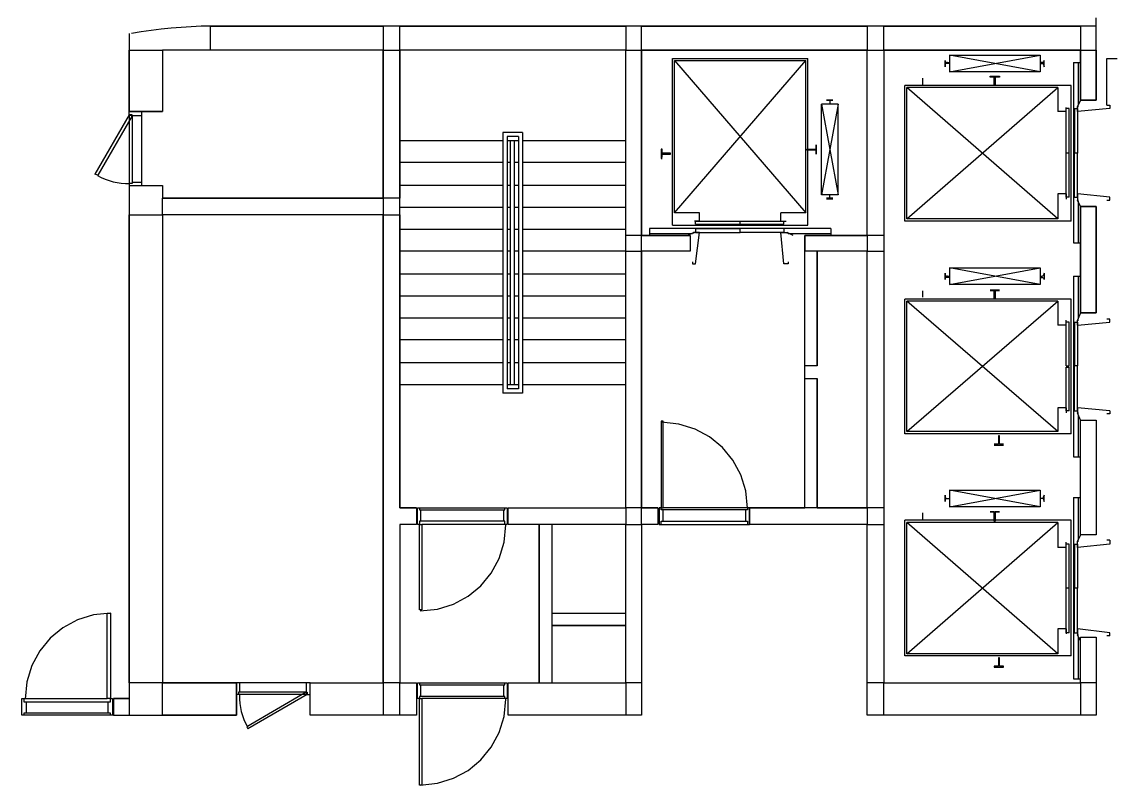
# Model space of a CAD drawing. Header units: millimetres. Extents: x -1062 to 473405, y -148599 to 38948.
# Drawn here: x 81822 to 95175, y -33929 to -24631 of the extents above; entities that cross this region are included whole.
import ezdxf

# ---------------------------------------------------------------- set-up
doc = ezdxf.new("R2010")
doc.units = ezdxf.units.MM
for name, color, linetype in [('CORE_REF', 8, 'Continuous'), ('DOOR', 3, 'Continuous'), ('WALL', 7, 'Continuous')]:
    doc.layers.add(name, color=color, linetype=linetype)

msp = doc.modelspace()

# ---------------------------------------------------------------- linework, layer by layer
at = {"layer": 'CORE_REF'}
for p, q in [((89754.9, -27108), (89754.9, -25075.8)), ((89754.9, -25075.8), (91405, -25075.8)), ((89780.3, -26955.6), (89780.3, -25101.2)), ((89780.3, -25101.2), (91379.6, -25101.2)), ((89780.3, -26955.6), (91379.6, -25101.2)), ((89780.3, -25101.2), (91379.6, -26955.6)), ((91379.6, -26955.6), (91379.6, -25101.2)), ((91405, -27108), (91405, -25075.8)), ((93080.5, -25177.4), (93080.5, -25101.2)), ((93080.5, -25101.2), (93080.5, -25126.6)), ((93131.3, -25037.7), (93131.3, -25240.9)), ((94235.6, -25240.9), (93131.3, -25037.7)), ((93131.3, -25037.7), (94235.6, -25037.7)), ((93131.3, -25240.9), (94235.6, -25037.7)), ((94235.6, -25037.7), (94235.6, -25240.9)), ((94286.4, -25101.2), (94273.7, -25126.6)), ((94286.4, -25177.4), (94286.4, -25101.2)), ((93080.5, -25126.6), (93093.2, -25126.6)), ((93093.2, -25139.3), (93080.5, -25139.3)), ((93080.5, -25139.3), (93080.5, -25177.4)), ((93105.9, -25126.6), (93093.2, -25126.6)), ((93105.9, -25139.3), (93093.2, -25139.3)), ((93105.9, -25126.6), (93131.3, -25126.6)), ((93131.3, -25139.3), (93105.9, -25139.3)), ((93131.3, -25126.6), (93131.3, -25139.3)), ((94261, -25126.6), (94235.6, -25126.6)), ((94235.6, -25126.6), (94235.6, -25139.3)), ((94235.6, -25139.3), (94261, -25139.3)), ((94273.7, -25126.6), (94261, -25126.6)), ((94261, -25139.3), (94273.7, -25139.3)), ((94273.7, -25139.3), (94286.4, -25177.4)), ((94641.8, -25126.6), (94641.8, -27323.9)), ((94641.8, -25126.6), (94730.6, -25126.6)), ((94705.3, -25634.7), (94705.3, -25126.6)), ((92801.3, -25317.1), (92801.3, -25393.3)), ((94235.6, -25240.9), (93131.3, -25240.9)), ((93626.3, -25304.4), (93626.3, -25291.7)), ((93626.3, -25291.7), (93740.6, -25291.7)), ((93677.1, -25304.4), (93626.3, -25304.4)), ((93677.1, -25342.5), (93677.1, -25304.4)), ((93677.1, -25406.1), (93677.1, -25342.5)), ((93740.6, -25304.4), (93689.8, -25304.4)), ((93689.8, -25304.4), (93689.8, -25342.5)), ((93689.8, -25342.5), (93689.8, -25406.1)), ((93740.6, -25291.7), (93740.6, -25304.4)), ((94616.4, -25406.1), (92585.5, -25406.1)), ((92585.5, -27057.2), (92585.5, -25406.1)), ((94451.4, -25431.5), (92610.9, -25431.5)), ((92610.9, -27031.8), (92610.9, -25431.5)), ((94451.4, -27031.8), (92610.9, -25431.5)), ((92610.9, -27031.8), (94451.4, -25431.5)), ((93689.8, -25406.1), (93677.1, -25406.1)), ((94451.4, -25431.5), (94451.4, -25723.6)), ((94616.4, -27057.2), (94616.4, -25406.1)), ((91773.1, -25634.7), (91570, -25634.7)), ((91570, -26739.7), (91570, -25634.7)), ((91773.1, -25634.7), (91570, -26739.7)), ((91570, -25634.7), (91773.1, -26739.7)), ((91633.5, -25583.9), (91709.6, -25583.9)), ((91671.6, -25583.9), (91633.5, -25583.9)), ((91671.6, -25583.9), (91671.6, -25609.3)), ((91684.3, -25583.9), (91671.6, -25583.9)), ((91671.6, -25609.3), (91671.6, -25634.7)), ((91709.6, -25583.9), (91684.3, -25583.9)), ((91773.1, -26739.7), (91773.1, -25634.7)), ((94730.6, -25583.9), (94692.6, -25660.1)), ((94552.9, -25723.6), (94451.4, -25723.6)), ((94552.9, -25723.6), (94552.9, -25672.8)), ((94552.9, -26231.6), (94552.9, -25685.5)), ((94591, -25685.5), (94552.9, -25685.5)), ((94591, -26231.6), (94591, -25685.5)), ((94654.5, -25685.5), (94654.5, -26231.6)), ((94654.5, -25685.5), (94692.6, -25685.5)), ((94692.6, -25723.6), (94692.6, -25660.1)), ((94692.6, -25660.1), (94705.3, -25660.1)), ((94692.6, -25685.5), (94692.6, -26231.6)), ((95086, -25685.5), (94692.6, -25723.6)), ((95048, -25647.4), (95086, -25647.4)), ((95086, -25647.4), (95086, -25685.5)), ((87927.1, -25977.6), (87685.9, -25977.6)), ((87685.9, -25977.6), (87685.9, -29152.9)), ((87876.3, -26028.4), (87736.7, -26028.4)), ((87736.7, -26028.4), (87736.7, -29102.1)), ((87876.3, -26028.4), (87876.3, -29102.1)), ((87927.1, -25977.6), (87927.1, -29152.9)), ((87685.9, -26079.2), (86429.3, -26079.2)), ((87876.3, -26079.2), (87736.7, -26079.2)), ((87774.7, -26079.2), (87774.7, -29051.3)), ((87825.5, -26079.2), (87825.5, -29051.3)), ((87876.3, -26079.2), (87863.6, -26079.2)), ((89183.7, -26079.2), (87927.1, -26079.2)), ((91506.6, -26180.8), (91506.6, -26130)), ((91506.6, -26130), (91506.6, -26244.3)), ((89628, -26180.8), (89615.3, -26180.8)), ((89615.3, -26180.8), (89615.3, -26295.1)), ((89615.3, -26295.1), (89628, -26295.1)), ((89628, -26231.6), (89628, -26180.8)), ((89640.7, -26231.6), (89628, -26231.6)), ((89628, -26282.4), (89628, -26244.3)), ((89628, -26244.3), (89640.7, -26244.3)), ((89691.4, -26231.6), (89640.7, -26231.6)), ((89640.7, -26244.3), (89691.4, -26244.3)), ((89729.5, -26231.6), (89691.4, -26231.6)), ((89691.4, -26244.3), (89729.5, -26244.3)), ((89729.5, -26244.3), (89729.5, -26231.6)), ((91392.3, -26193.5), (91392.3, -26180.8)), ((91392.3, -26180.8), (91430.4, -26180.8)), ((91430.4, -26193.5), (91392.3, -26193.5)), ((91430.4, -26180.8), (91455.8, -26180.8)), ((91455.8, -26193.5), (91430.4, -26193.5)), ((91455.8, -26180.8), (91468.5, -26180.8)), ((91468.5, -26193.5), (91455.8, -26193.5)), ((91468.5, -26180.8), (91493.9, -26180.8)), ((91493.9, -26193.5), (91468.5, -26193.5)), ((91493.9, -26180.8), (91506.6, -26180.8)), ((91506.6, -26193.5), (91493.9, -26193.5)), ((91506.6, -26244.3), (91506.6, -26193.5)), ((94552.9, -26765.1), (94552.9, -26231.6)), ((94591, -26231.6), (94552.9, -26231.6)), ((94591, -26765.1), (94591, -26231.6)), ((94654.5, -26765.1), (94654.5, -26231.6)), ((94692.6, -26231.6), (94654.5, -26231.6)), ((94692.6, -26765.1), (94692.6, -26231.6)), ((87685.9, -26345.9), (86429.3, -26345.9)), ((87774.7, -26345.9), (87736.7, -26345.9)), ((87876.3, -26345.9), (87825.5, -26345.9)), ((89183.7, -26345.9), (87927.1, -26345.9)), ((87685.9, -26625.4), (86429.3, -26625.4)), ((87774.7, -26625.4), (87736.7, -26625.4)), ((87876.3, -26625.4), (87825.5, -26625.4)), ((89183.7, -26625.4), (87927.1, -26625.4)), ((91773.1, -26739.7), (91570, -26739.7)), ((91671.6, -26777.8), (91633.5, -26777.8)), ((91709.6, -26790.5), (91633.5, -26790.5)), ((91671.6, -26765.1), (91671.6, -26739.7)), ((91671.6, -26777.8), (91671.6, -26765.1)), ((91684.3, -26777.8), (91671.6, -26777.8)), ((91709.6, -26777.8), (91684.3, -26777.8)), ((94451.4, -26727), (94451.4, -27031.8)), ((94552.9, -26727), (94451.4, -26727)), ((94552.9, -26727), (94552.9, -26790.5)), ((94591, -26765.1), (94552.9, -26765.1)), ((94654.5, -26765.1), (94692.6, -26765.1)), ((95086, -26765.1), (94692.6, -26727)), ((94692.6, -26727), (94692.6, -26803.2)), ((94692.6, -26803.2), (94705.3, -26803.2)), ((94730.6, -26879.4), (94692.6, -26803.2)), ((94705.3, -27323.9), (94705.3, -26815.9)), ((95048, -26803.2), (95086, -26803.2)), ((95086, -26803.2), (95086, -26765.1)), ((87685.9, -26892.1), (86429.3, -26892.1)), ((87774.7, -26892.1), (87736.7, -26892.1)), ((87876.3, -26892.1), (87825.5, -26892.1)), ((89183.7, -26892.1), (87927.1, -26892.1)), ((90084.9, -26955.6), (89780.3, -26955.6)), ((90084.9, -27057.2), (90084.9, -26955.6)), ((91379.6, -26955.6), (91075, -26955.6)), ((91075, -27057.2), (91075, -26955.6)), ((90084.9, -27057.2), (90021.4, -27057.2)), ((90034.1, -27057.2), (90580, -27057.2)), ((90034.1, -27095.3), (90034.1, -27057.2)), ((90034.1, -27095.3), (90580, -27095.3)), ((90580, -27057.2), (91113.1, -27057.2)), ((90580, -27095.3), (90580, -27057.2)), ((90580, -27095.3), (91113.1, -27095.3)), ((91075, -27057.2), (91138.5, -27057.2)), ((91113.1, -27095.3), (91113.1, -27057.2)), ((94616.4, -27057.2), (92585.5, -27057.2)), ((94451.4, -27031.8), (92610.9, -27031.8)), ((87685.9, -27158.8), (86429.3, -27158.8)), ((87774.7, -27158.8), (87736.7, -27158.8)), ((87876.3, -27158.8), (87825.5, -27158.8)), ((89183.7, -27158.8), (87927.1, -27158.8)), ((91684.3, -27146.1), (89475.6, -27146.1)), ((89475.6, -27146.1), (89475.6, -27235)), ((89475.6, -27209.6), (89996.1, -27209.6)), ((89754.9, -27108), (91405, -27108)), ((89932.6, -27235), (90008.8, -27196.9)), ((90084.9, -27196.9), (90008.8, -27196.9)), ((90008.8, -27196.9), (90008.8, -27209.6)), ((90034.1, -27146.1), (90580, -27146.1)), ((90034.1, -27146.1), (90034.1, -27196.9)), ((90034.1, -27196.9), (90580, -27196.9)), ((90034.1, -27578), (90084.9, -27196.9)), ((91113.1, -27146.1), (90580, -27146.1)), ((90580, -27196.9), (90580, -27146.1)), ((91113.1, -27196.9), (90580, -27196.9)), ((91113.1, -27578), (91075, -27196.9)), ((91075, -27196.9), (91151.1, -27196.9)), ((91113.1, -27146.1), (91113.1, -27196.9)), ((91151.1, -27196.9), (91151.1, -27209.6)), ((91227.3, -27235), (91151.1, -27196.9)), ((91163.8, -27209.6), (91684.3, -27209.6)), ((91684.3, -27146.1), (91684.3, -27235)), ((94641.8, -27323.9), (94730.6, -27323.9)), ((87685.9, -27425.6), (86429.3, -27425.6)), ((87774.7, -27425.6), (87736.7, -27425.6)), ((87876.3, -27425.6), (87825.5, -27425.6)), ((89183.7, -27425.6), (87927.1, -27425.6)), ((89996.1, -27552.6), (89996.1, -27578)), ((89996.1, -27578), (90034.1, -27578)), ((91163.8, -27578), (91113.1, -27578)), ((91163.8, -27552.6), (91163.8, -27578)), ((93131.3, -27628.8), (93131.3, -27832)), ((94235.6, -27832), (93131.3, -27628.8)), ((93131.3, -27628.8), (94235.6, -27628.8)), ((93131.3, -27832), (94235.6, -27628.8)), ((94235.6, -27628.8), (94235.6, -27832)), ((87685.9, -27705), (86429.3, -27705)), ((87774.7, -27705), (87736.7, -27705)), ((87876.3, -27705), (87825.5, -27705)), ((89183.7, -27705), (87927.1, -27705)), ((93080.5, -27768.5), (93080.5, -27692.3)), ((93080.5, -27692.3), (93080.5, -27730.4)), ((93080.5, -27730.4), (93093.2, -27730.4)), ((93093.2, -27743.1), (93080.5, -27743.1)), ((93080.5, -27743.1), (93080.5, -27768.5)), ((93105.9, -27730.4), (93093.2, -27730.4)), ((93105.9, -27743.1), (93093.2, -27743.1)), ((93105.9, -27730.4), (93131.3, -27730.4)), ((93131.3, -27743.1), (93105.9, -27743.1)), ((93131.3, -27730.4), (93131.3, -27743.1)), ((94235.6, -27730.4), (94261, -27730.4)), ((94235.6, -27730.4), (94235.6, -27743.1)), ((94235.6, -27743.1), (94261, -27743.1)), ((94273.7, -27730.4), (94261, -27730.4)), ((94261, -27743.1), (94273.7, -27743.1)), ((94286.4, -27692.3), (94273.7, -27730.4)), ((94273.7, -27743.1), (94286.4, -27768.5)), ((94286.4, -27692.3), (94286.4, -27768.5)), ((94641.8, -27730.4), (94641.8, -29927.7)), ((94641.8, -27730.4), (94730.6, -27730.4)), ((94705.3, -28238.4), (94705.3, -27730.4)), ((92801.3, -27908.2), (92801.3, -27984.4)), ((94235.6, -27832), (93131.3, -27832)), ((93626.3, -27895.5), (93740.6, -27895.5)), ((93677.1, -27908.2), (93626.3, -27908.2)), ((93677.1, -27946.3), (93677.1, -27908.2)), ((93740.6, -27908.2), (93689.8, -27908.2)), ((93689.8, -27908.2), (93689.8, -27946.3)), ((87685.9, -27971.7), (86429.3, -27971.7)), ((87774.7, -27971.7), (87736.7, -27971.7)), ((87876.3, -27971.7), (87825.5, -27971.7)), ((89183.7, -27971.7), (87927.1, -27971.7)), ((94616.4, -28009.8), (92585.5, -28009.8)), ((92585.5, -29648.3), (92585.5, -28009.8)), ((94451.4, -29622.9), (92610.9, -28035.2)), ((94451.4, -28035.2), (92610.9, -28035.2)), ((92610.9, -29622.9), (92610.9, -28035.2)), ((92610.9, -29622.9), (94451.4, -28035.2)), ((93677.1, -28009.8), (93677.1, -27946.3)), ((93689.8, -28009.8), (93677.1, -28009.8)), ((93689.8, -27946.3), (93689.8, -28009.8)), ((94451.4, -28035.2), (94451.4, -28327.3)), ((94616.4, -29648.3), (94616.4, -28009.8)), ((94730.6, -28174.9), (94692.6, -28263.8)), ((87685.9, -28238.4), (86429.3, -28238.4)), ((87774.7, -28238.4), (87736.7, -28238.4)), ((87876.3, -28238.4), (87825.5, -28238.4)), ((89183.7, -28238.4), (87927.1, -28238.4)), ((94552.9, -28327.3), (94552.9, -28263.8)), ((94552.9, -28822.7), (94552.9, -28289.2)), ((94591, -28289.2), (94552.9, -28289.2)), ((94591, -28822.7), (94591, -28289.2)), ((94654.5, -28289.2), (94654.5, -28822.7)), ((94654.5, -28289.2), (94692.6, -28289.2)), ((94692.6, -28327.3), (94692.6, -28263.8)), ((94692.6, -28263.8), (94705.3, -28263.8)), ((94692.6, -28327.3), (95086, -28289.2)), ((94692.6, -28289.2), (94692.6, -28822.7)), ((95086, -28251.1), (95048, -28251.1)), ((95086, -28289.2), (95086, -28251.1)), ((94552.9, -28327.3), (94451.4, -28327.3)), ((87685.9, -28505.2), (86429.3, -28505.2)), ((87774.7, -28505.2), (87736.7, -28505.2)), ((87876.3, -28505.2), (87825.5, -28505.2)), ((89183.7, -28505.2), (87927.1, -28505.2)), ((87685.9, -28784.6), (86429.3, -28784.6)), ((87774.7, -28784.6), (87736.7, -28784.6)), ((87876.3, -28784.6), (87825.5, -28784.6)), ((89183.7, -28784.6), (87927.1, -28784.6)), ((94552.9, -28822.7), (94591, -28822.7)), ((94552.9, -29368.9), (94552.9, -28835.4)), ((94552.9, -28835.4), (94591, -28835.4)), ((94591, -29368.9), (94591, -28835.4)), ((94654.5, -29368.9), (94654.5, -28822.7)), ((94692.6, -28822.7), (94654.5, -28822.7)), ((94692.6, -29368.9), (94692.6, -28822.7)), ((87685.9, -29051.3), (86429.3, -29051.3)), ((87774.7, -29051.3), (87736.7, -29051.3)), ((87876.3, -29102.1), (87736.7, -29102.1)), ((87876.3, -29051.3), (87774.7, -29051.3)), ((87876.3, -29051.3), (87863.6, -29051.3)), ((89183.7, -29051.3), (87927.1, -29051.3)), ((87927.1, -29152.9), (87685.9, -29152.9)), ((94451.4, -29330.8), (94451.4, -29622.9)), ((94552.9, -29330.8), (94451.4, -29330.8)), ((94552.9, -29330.8), (94552.9, -29394.3)), ((94591, -29368.9), (94552.9, -29368.9)), ((94654.5, -29368.9), (94692.6, -29368.9)), ((95086, -29368.9), (94692.6, -29330.8)), ((94692.6, -29330.8), (94692.6, -29394.3)), ((95086, -29368.9), (95086, -29407)), ((94692.6, -29394.3), (94705.3, -29394.3)), ((94730.6, -29483.2), (94692.6, -29394.3)), ((94705.3, -29927.7), (94705.3, -29419.7)), ((95086, -29407), (95048, -29407)), ((94451.4, -29622.9), (92610.9, -29622.9)), ((94616.4, -29648.3), (92585.5, -29648.3)), ((93727.9, -29775.3), (93677.1, -29775.3)), ((93740.6, -29673.7), (93727.9, -29673.7)), ((93727.9, -29673.7), (93727.9, -29737.2)), ((93727.9, -29737.2), (93727.9, -29775.3)), ((93740.6, -29737.2), (93740.6, -29673.7)), ((93740.6, -29775.3), (93740.6, -29737.2)), ((93791.3, -29775.3), (93740.6, -29775.3)), ((93677.1, -29788), (93791.3, -29788)), ((94641.8, -29927.7), (94730.6, -29927.7)), ((93080.5, -30473.9), (93080.5, -30397.7)), ((93080.5, -30397.7), (93080.5, -30423.1)), ((93080.5, -30423.1), (93093.2, -30435.8)), ((93093.2, -30435.8), (93080.5, -30435.8)), ((93080.5, -30435.8), (93080.5, -30473.9)), ((93093.2, -30435.8), (93105.9, -30435.8)), ((93105.9, -30435.8), (93131.3, -30435.8)), ((93131.3, -30334.2), (93131.3, -30537.4)), ((94235.6, -30537.4), (93131.3, -30334.2)), ((93131.3, -30334.2), (94235.6, -30334.2)), ((93131.3, -30537.4), (94235.6, -30334.2)), ((94235.6, -30334.2), (94235.6, -30537.4)), ((94261, -30435.8), (94235.6, -30435.8)), ((94273.7, -30435.8), (94261, -30435.8)), ((94286.4, -30397.7), (94273.7, -30423.1)), ((94273.7, -30423.1), (94273.7, -30435.8)), ((94273.7, -30435.8), (94286.4, -30473.9)), ((94286.4, -30473.9), (94286.4, -30397.7)), ((94641.8, -30423.1), (94641.8, -32633.1)), ((94641.8, -30423.1), (94730.6, -30423.1)), ((94705.3, -30943.8), (94705.3, -30423.1)), ((94235.6, -30537.4), (93131.3, -30537.4)), ((94616.4, -30702.5), (92585.5, -30702.5)), ((92585.5, -32353.7), (92585.5, -30702.5)), ((92801.3, -30613.6), (92801.3, -30689.8)), ((93677.1, -30600.9), (93626.3, -30600.9)), ((93626.3, -30600.9), (93740.6, -30600.9)), ((93677.1, -30613.6), (93677.1, -30600.9)), ((93677.1, -30639), (93677.1, -30613.6)), ((93677.1, -30651.7), (93677.1, -30639)), ((93677.1, -30702.5), (93677.1, -30651.7)), ((93677.1, -30715.2), (93677.1, -30702.5)), ((93740.6, -30600.9), (93689.8, -30600.9)), ((93689.8, -30600.9), (93689.8, -30613.6)), ((93689.8, -30613.6), (93689.8, -30639)), ((93689.8, -30639), (93689.8, -30651.7)), ((93689.8, -30651.7), (93689.8, -30702.5)), ((93689.8, -30702.5), (93689.8, -30715.2)), ((94616.4, -32353.7), (94616.4, -30702.5)), ((94451.4, -30727.9), (92610.9, -30727.9)), ((92610.9, -32328.3), (92610.9, -30727.9)), ((94451.4, -32328.3), (92610.9, -30727.9)), ((92610.9, -32328.3), (94451.4, -30727.9)), ((93689.8, -30715.2), (93677.1, -30715.2)), ((94451.4, -30727.9), (94451.4, -31032.7)), ((94552.9, -31032.7), (94552.9, -30969.2)), ((94730.6, -30880.3), (94692.6, -30956.5)), ((94692.6, -31032.7), (94692.6, -30956.5)), ((94692.6, -30956.5), (94705.3, -30956.5)), ((95086, -30943.8), (95048, -30943.8)), ((95086, -30943.8), (95086, -30994.6)), ((94552.9, -31032.7), (94451.4, -31032.7)), ((94552.9, -31528.1), (94552.9, -30994.6)), ((94591, -30994.6), (94552.9, -30994.6)), ((94591, -31528.1), (94591, -30994.6)), ((94654.5, -30994.6), (94654.5, -31528.1)), ((94654.5, -30994.6), (94692.6, -30994.6)), ((94692.6, -30994.6), (94692.6, -31528.1)), ((95086, -30994.6), (94692.6, -31032.7)), ((94552.9, -32074.2), (94552.9, -31528.1)), ((94591, -31528.1), (94552.9, -31528.1)), ((94591, -32074.2), (94591, -31528.1)), ((94654.5, -32074.2), (94654.5, -31528.1)), ((94692.6, -31528.1), (94654.5, -31528.1)), ((94692.6, -32074.2), (94692.6, -31528.1)), ((94451.4, -32023.4), (94451.4, -32328.3)), ((94552.9, -32023.4), (94451.4, -32023.4)), ((94552.9, -32023.4), (94552.9, -32086.9)), ((95086, -32074.2), (94692.6, -32023.4)), ((94692.6, -32023.4), (94692.6, -32099.6)), ((94591, -32074.2), (94552.9, -32074.2)), ((94654.5, -32074.2), (94692.6, -32074.2)), ((94692.6, -32099.6), (94705.3, -32099.6)), ((94730.6, -32175.8), (94692.6, -32099.6)), ((94705.3, -32633.1), (94705.3, -32125)), ((95086, -32112.3), (95048, -32112.3)), ((95086, -32112.3), (95086, -32074.2)), ((94616.4, -32353.7), (92585.5, -32353.7)), ((94451.4, -32328.3), (92610.9, -32328.3)), ((93740.6, -32379.1), (93727.9, -32379.1)), ((93727.9, -32379.1), (93727.9, -32442.6)), ((93727.9, -32442.6), (93727.9, -32468)), ((93740.6, -32442.6), (93740.6, -32379.1)), ((93740.6, -32468), (93740.6, -32442.6)), ((93727.9, -32480.7), (93677.1, -32480.7)), ((93677.1, -32480.7), (93677.1, -32493.4)), ((93677.1, -32493.4), (93791.3, -32493.4)), ((93727.9, -32468), (93727.9, -32480.7)), ((93740.6, -32480.7), (93740.6, -32468)), ((93791.3, -32480.7), (93740.6, -32480.7)), ((93791.3, -32493.4), (93791.3, -32480.7)), ((94641.8, -32633.1), (94730.6, -32633.1))]:
    msp.add_line(p, q, dxfattribs=at)
at = {"layer": 'DOOR'}
for p, q in [((83129, -25761.7), (82710.2, -26485.7)), ((83129, -25723.6), (83281.3, -25723.6)), ((83129, -25761.7), (83129, -25723.6)), ((83167.1, -25761.7), (83129, -25761.7)), ((83129, -25761.7), (83167.1, -25774.4)), ((83129, -25761.7), (83129, -26600)), ((83167.1, -25774.4), (83167.1, -25761.7)), ((83281.3, -25723.6), (83281.3, -25774.4)), ((83167.1, -25774.4), (82748.2, -26498.4)), ((83281.3, -25774.4), (83167.1, -25774.4)), ((83167.1, -25774.4), (83167.1, -26600)), ((83281.3, -25774.4), (83281.3, -26587.3)), ((82748.2, -26498.4), (82710.2, -26485.7)), ((82744.9, -26503.9), (82790, -26527.5)), ((82790, -26527.5), (82836.5, -26547.8)), ((82836.5, -26547.8), (82884.2, -26564.8)), ((82884.2, -26564.8), (82932.9, -26578.5)), ((82932.9, -26578.5), (82982.4, -26588.9)), ((82982.4, -26588.9), (83032.6, -26595.9)), ((83032.6, -26595.9), (83083.2, -26599.5)), ((83083.2, -26599.5), (83134.1, -26599.6)), ((83167.1, -26600), (83129, -26600)), ((83129, -26600), (83129, -26625.4)), ((83129, -26625.4), (83281.3, -26625.4)), ((83281.3, -26587.3), (83167.1, -26587.3)), ((83167.1, -26587.3), (83167.1, -26600)), ((83281.3, -26587.3), (83281.3, -26625.4)), ((89615.3, -29495.9), (89615.3, -30550.1)), ((89640.7, -29495.9), (89615.3, -29495.9)), ((89832.7, -29529.9), (89621.6, -29508.6)), ((89640.7, -30550.1), (89640.7, -29495.9)), ((90029.2, -29590.9), (89832.7, -29529.9)), ((90207.1, -29687.5), (90029.2, -29590.9)), ((90362.1, -29815.5), (90207.1, -29687.5)), ((90490, -29970.6), (90362.1, -29815.5)), ((90586.5, -30148.6), (90490, -29970.6)), ((90647.5, -30345.2), (90586.5, -30148.6)), ((90668.8, -30556.4), (90647.5, -30345.2)), ((86645.1, -30753.3), (86645.1, -30550.1)), ((86645.1, -30550.1), (86670.4, -30550.1)), ((86670.4, -30550.1), (86670.4, -30575.5)), ((86670.4, -30550.1), (87711.3, -30550.1)), ((86670.4, -30575.5), (86683.1, -30575.5)), ((86683.1, -30575.5), (86683.1, -30715.2)), ((86683.1, -30575.5), (87698.6, -30575.5)), ((87698.6, -30715.2), (87698.6, -30575.5)), ((87698.6, -30575.5), (87711.3, -30575.5)), ((87711.3, -30575.5), (87711.3, -30550.1)), ((87711.3, -30550.1), (87736.7, -30550.1)), ((87736.7, -30550.1), (87736.7, -30753.3)), ((89615.3, -30550.1), (89589.9, -30550.1)), ((89589.9, -30550.1), (89589.9, -30753.3)), ((89615.3, -30550.1), (89640.7, -30550.1)), ((89615.3, -30575.5), (89615.3, -30550.1)), ((89640.7, -30575.5), (89615.3, -30575.5)), ((90668.8, -30550.1), (89640.7, -30550.1)), ((89640.7, -30715.2), (89640.7, -30575.5)), ((90643.4, -30575.5), (89640.7, -30575.5)), ((90668.8, -30575.5), (90643.4, -30575.5)), ((90643.4, -30575.5), (90643.4, -30715.2)), ((90694.2, -30550.1), (90668.8, -30550.1)), ((90668.8, -30550.1), (90668.8, -30575.5)), ((86670.4, -30753.3), (86645.1, -30753.3)), ((86683.1, -30715.2), (86670.4, -30715.2)), ((86670.4, -30715.2), (86670.4, -30753.3)), ((86670.4, -31794.8), (86670.4, -30753.3)), ((86670.4, -30753.3), (86695.8, -30753.3)), ((87698.6, -30715.2), (86683.1, -30715.2)), ((86695.8, -30753.3), (86695.8, -31794.8)), ((87711.3, -30753.3), (86695.8, -30753.3)), ((87711.3, -30715.2), (87698.6, -30715.2)), ((87702.7, -30970.8), (87724, -30759.6)), ((87711.3, -30753.3), (87711.3, -30715.2)), ((87736.7, -30753.3), (87711.3, -30753.3)), ((89589.9, -30753.3), (89615.3, -30753.3)), ((89615.3, -30753.3), (89615.3, -30715.2)), ((89615.3, -30715.2), (89640.7, -30715.2)), ((89615.3, -30753.3), (90668.8, -30753.3)), ((89640.7, -30715.2), (90643.4, -30715.2)), ((90643.4, -30715.2), (90668.8, -30715.2)), ((90668.8, -30715.2), (90668.8, -30753.3)), ((90668.8, -30753.3), (90694.2, -30753.3)), ((87641.7, -31167.5), (87702.7, -30970.8)), ((87545.1, -31345.5), (87641.7, -31167.5)), ((87417.3, -31500.6), (87545.1, -31345.5)), ((87262.3, -31628.5), (87417.3, -31500.6)), ((87084.4, -31725.2), (87262.3, -31628.5)), ((86887.8, -31786.2), (87084.4, -31725.2)), ((82695.9, -31854.2), (82499.3, -31915.3)), ((82906.9, -31832.9), (82695.9, -31854.2)), ((82862.5, -32874.4), (82862.5, -31832.9)), ((82862.5, -31832.9), (82900.5, -31832.9)), ((82900.5, -31832.9), (82900.5, -32874.4)), ((86695.8, -31794.8), (86670.4, -31794.8)), ((86676.8, -31807.5), (86887.8, -31786.2)), ((82321.4, -32011.9), (82166.4, -32139.8)), ((82499.3, -31915.3), (82321.4, -32011.9)), ((82166.4, -32139.8), (82038.6, -32294.9)), ((82038.6, -32294.9), (81942, -32472.9)), ((81942, -32472.9), (81881, -32669.6)), ((81881, -32669.6), (81859.7, -32880.8)), ((84436.4, -32823.6), (84436.4, -32683.9)), ((84474.5, -32683.9), (84436.4, -32683.9)), ((85286.9, -32683.9), (84474.5, -32683.9)), ((84474.5, -32683.9), (84474.5, -32798.2)), ((85337.6, -32683.9), (85286.9, -32683.9)), ((85286.9, -32683.9), (85286.9, -32798.2)), ((85337.6, -32823.6), (85337.6, -32683.9)), ((86645.1, -32874.4), (86645.1, -32683.9)), ((86645.1, -32683.9), (86670.4, -32683.9)), ((86670.4, -32683.9), (86670.4, -32709.3)), ((86670.4, -32683.9), (87711.3, -32683.9)), ((86670.4, -32709.3), (86683.1, -32709.3)), ((86683.1, -32709.3), (86683.1, -32849)), ((86683.1, -32709.3), (87698.6, -32709.3)), ((87698.6, -32849), (87698.6, -32709.3)), ((87698.6, -32709.3), (87711.3, -32709.3)), ((87711.3, -32709.3), (87711.3, -32683.9)), ((87711.3, -32683.9), (87736.7, -32683.9)), ((87736.7, -32683.9), (87736.7, -32874.4)), ((84461.8, -32823.6), (84436.4, -32823.6)), ((84474.5, -32798.2), (84461.8, -32798.2)), ((84461.8, -32798.2), (84461.8, -32823.6)), ((85286.9, -32798.2), (84461.8, -32798.2)), ((85299.6, -32823.6), (84461.8, -32823.6)), ((84474.9, -32831.2), (84475, -32882.2)), ((85286.9, -32798.2), (84563.4, -33217.4)), ((85299.6, -32823.6), (84576.1, -33242.8)), ((85286.9, -32798.2), (85299.6, -32798.2)), ((85299.6, -32823.6), (85286.9, -32798.2)), ((85299.6, -32798.2), (85299.6, -32823.6)), ((85299.6, -32823.6), (85337.6, -32823.6)), ((86683.1, -32849), (86670.4, -32849)), ((86670.4, -32849), (86670.4, -32874.4)), ((87698.6, -32849), (86683.1, -32849)), ((87711.3, -32849), (87698.6, -32849)), ((87711.3, -32874.4), (87711.3, -32849)), ((81821.6, -33077.6), (81821.6, -32874.4)), ((81821.6, -32874.4), (81847, -32874.4)), ((81847, -32874.4), (81847, -32912.5)), ((81847, -32874.4), (82862.5, -32874.4)), ((81847, -32912.5), (81872.4, -32912.5)), ((81872.4, -32912.5), (81872.4, -33052.2)), ((81872.4, -32912.5), (82875.2, -32912.5)), ((82900.5, -32874.4), (82862.5, -32874.4)), ((82875.2, -33052.2), (82875.2, -32912.5)), ((82875.2, -32912.5), (82900.5, -32912.5)), ((82900.5, -32912.5), (82900.5, -32874.4)), ((82900.5, -32874.4), (82925.9, -32874.4)), ((82925.9, -32874.4), (82925.9, -33077.6)), ((84475, -32882.2), (84478.6, -32932.8)), ((84478.6, -32932.8), (84485.6, -32983)), ((86670.4, -32874.4), (86645.1, -32874.4)), ((86670.4, -33928.6), (86670.4, -32874.4)), ((86670.4, -32874.4), (86695.8, -32874.4)), ((86695.8, -32874.4), (86695.8, -33928.6)), ((87711.3, -32874.4), (86695.8, -32874.4)), ((87702.7, -33091.9), (87724, -32880.8)), ((87736.7, -32874.4), (87711.3, -32874.4)), ((81847, -33077.6), (81821.6, -33077.6)), ((81847, -33052.2), (81847, -33077.6)), ((81872.4, -33052.2), (81847, -33052.2)), ((82900.5, -33077.6), (81847, -33077.6)), ((82875.2, -33052.2), (81872.4, -33052.2)), ((82900.5, -33052.2), (82875.2, -33052.2)), ((82900.5, -33077.6), (82900.5, -33052.2)), ((82925.9, -33077.6), (82900.5, -33077.6)), ((84485.6, -32983), (84495.9, -33032.6)), ((84495.9, -33032.6), (84509.7, -33081.3)), ((84509.7, -33081.3), (84526.7, -33129)), ((87641.7, -33288.6), (87702.7, -33091.9)), ((84526.7, -33129), (84547, -33175.5)), ((84547, -33175.5), (84570.5, -33220.7)), ((84563.4, -33217.4), (84576.1, -33242.8)), ((87545.1, -33466.6), (87641.7, -33288.6)), ((87417.3, -33621.7), (87545.1, -33466.6)), ((87262.3, -33749.7), (87417.3, -33621.7)), ((87084.4, -33846.3), (87262.3, -33749.7)), ((86676.8, -33928.6), (86887.8, -33907.3)), ((86887.8, -33907.3), (87084.4, -33846.3)), ((86695.8, -33928.6), (86670.4, -33928.6))]:
    msp.add_line(p, q, dxfattribs=at)
at = {"layer": 'WALL'}
for p, q in [((83763.5, -24697.4), (83641.7, -24707.5)), ((83885.6, -24689.9), (83763.5, -24697.4)), ((84007.8, -24684.9), (83885.6, -24689.9)), ((84130.1, -24682.4), (84007.8, -24684.9)), ((94921, -24682.1), (84119.1, -24682.1)), ((94921, -25583.9), (94921, -24580.5)), ((83129, -24771), (83129, -25723.6)), ((83277.7, -24753), (83157, -24773.1)), ((83398.7, -24735.3), (83277.7, -24753)), ((83520, -24720.2), (83398.7, -24735.3)), ((83641.7, -24707.5), (83520, -24720.2)), ((83535.2, -24974.2), (83535.2, -25723.6)), ((86226.2, -24974.2), (83535.2, -24974.2)), ((86226.2, -24974.2), (86226.2, -26777.8)), ((86429.3, -30550.1), (86429.3, -24974.2)), ((89183.7, -24974.2), (86429.3, -24974.2)), ((89183.7, -30550.1), (89183.7, -24974.2)), ((89374.1, -24974.2), (92128.5, -24974.2)), ((89374.1, -27235), (89374.1, -24974.2)), ((92128.5, -27235), (92128.5, -24974.2)), ((92331.6, -24974.2), (92331.6, -32683.9)), ((92331.6, -24974.2), (94730.6, -24974.2)), ((94730.6, -24974.2), (94730.6, -25583.9)), ((95048, -25647.4), (95048, -25075.8)), ((95048, -25075.8), (95174.9, -25075.8)), ((94730.6, -25583.9), (94921, -25583.9)), ((83129, -25723.6), (83535.2, -25723.6)), ((83129, -26625.4), (83129, -33077.6)), ((83129, -26625.4), (83535.2, -26625.4)), ((83535.2, -26625.4), (83535.2, -26777.8)), ((86226.2, -26777.8), (83535.2, -26777.8)), ((94921, -26879.4), (94730.6, -26879.4)), ((94730.6, -26879.4), (94730.6, -28174.9)), ((94921, -28174.9), (94921, -26879.4)), ((83535.2, -26981), (83535.2, -32683.9)), ((86226.2, -26981), (83535.2, -26981)), ((86226.2, -26981), (86226.2, -32683.9)), ((89970.7, -27235), (89374.1, -27235)), ((89970.7, -27235), (89970.7, -27425.6)), ((92128.5, -27235), (91366.9, -27235)), ((91366.9, -27235), (91366.9, -27425.6)), ((89970.7, -27425.6), (89374.1, -27425.6)), ((89374.1, -30550.1), (89374.1, -27425.6)), ((92128.5, -27425.6), (91366.9, -27425.6)), ((91366.9, -30550.1), (91366.9, -27425.6)), ((91519.3, -28822.7), (91519.3, -27425.6)), ((92128.5, -30550.1), (92128.5, -27425.6)), ((94730.6, -28174.9), (94921, -28174.9)), ((91519.3, -30550.1), (91519.3, -28975.1)), ((94730.6, -29483.2), (94921, -29483.2)), ((94730.6, -30880.3), (94730.6, -29483.2)), ((94921, -29483.2), (94921, -30880.3)), ((86632.4, -30550.1), (86429.3, -30550.1)), ((86632.4, -30550.1), (86632.4, -30753.3)), ((87749.4, -30550.1), (89183.7, -30550.1)), ((87749.4, -30753.3), (87749.4, -30550.1)), ((89577.2, -30550.1), (89374.1, -30550.1)), ((89577.2, -30550.1), (89577.2, -30753.3)), ((92128.5, -30550.1), (90694.2, -30550.1)), ((90694.2, -30550.1), (90694.2, -30753.3)), ((86632.4, -30753.3), (86429.3, -30753.3)), ((86429.3, -30753.3), (86429.3, -32683.9)), ((89183.7, -30753.3), (87749.4, -30753.3)), ((88130.2, -30753.3), (88130.2, -32683.9)), ((88282.5, -30753.3), (88282.5, -32683.9)), ((89183.7, -32683.9), (89183.7, -30753.3)), ((89577.2, -30753.3), (89374.1, -30753.3)), ((89374.1, -30753.3), (89374.1, -33077.6)), ((92128.5, -30753.3), (90694.2, -30753.3)), ((92128.5, -33077.6), (92128.5, -30753.3)), ((94921, -30880.3), (94730.6, -30880.3)), ((88282.5, -31832.9), (89183.7, -31832.9)), ((88282.5, -31985.3), (89183.7, -31985.3)), ((94730.6, -32683.9), (94730.6, -32125)), ((94730.6, -32125), (94921, -32125)), ((94921, -32125), (94921, -33077.6)), ((84436.4, -32683.9), (83535.2, -32683.9)), ((84436.4, -33077.6), (84436.4, -32683.9)), ((85337.6, -33077.6), (85337.6, -32683.9)), ((85337.6, -32683.9), (86226.2, -32683.9)), ((86429.3, -32683.9), (86632.4, -32683.9)), ((86632.4, -32683.9), (86632.4, -33077.6)), ((87749.4, -32683.9), (89183.7, -32683.9)), ((87749.4, -33077.6), (87749.4, -32683.9)), ((92331.6, -32683.9), (94730.6, -32683.9)), ((83129, -32874.4), (82938.6, -32874.4)), ((82938.6, -32874.4), (82938.6, -33077.6)), ((82938.6, -33077.6), (83129, -33077.6)), ((83129, -33077.6), (84436.4, -33077.6)), ((86632.4, -33077.6), (85337.6, -33077.6)), ((89374.1, -33077.6), (87749.4, -33077.6)), ((94921, -33077.6), (92128.5, -33077.6))]:
    msp.add_line(p, q, dxfattribs=at)
for points in [[(86226.2, -24682.1), (86226.2, -24974.2), (84119.1, -24974.2), (84119.1, -24682.1), (86226.2, -24682.1)], [(89183.7, -24682.1), (89183.7, -24974.2), (86429.3, -24974.2), (86429.3, -24682.1), (89183.7, -24682.1)], [(92128.5, -24682.1), (92128.5, -24974.2), (89374.1, -24974.2), (89374.1, -24682.1), (92128.5, -24682.1)], [(92331.6, -24682.1), (94730.6, -24682.1), (94730.6, -24974.2), (92331.6, -24974.2), (92331.6, -24682.1)], [(83535.2, -24974.2), (83535.2, -25723.6), (83129, -25723.6), (83129, -24974.2), (83535.2, -24974.2)], [(86429.3, -26777.8), (86226.2, -26777.8), (86226.2, -24974.2), (86429.3, -24974.2), (86429.3, -26777.8)], [(89374.1, -24974.2), (89374.1, -27235), (89183.7, -27235), (89183.7, -24974.2), (89374.1, -24974.2)], [(92331.6, -24974.2), (92331.6, -27235), (92128.5, -27235), (92128.5, -24974.2), (92331.6, -24974.2)], [(94921, -24974.2), (94921, -25583.9), (94730.6, -25583.9), (94730.6, -24974.2), (94921, -24974.2)], [(83535.2, -26777.8), (86226.2, -26777.8), (86226.2, -26981), (83535.2, -26981), (83535.2, -26777.8)], [(94921, -28174.9), (94920, -28174.9), (94920, -28175), (94730, -28175), (94730, -26880), (94730.6, -26880), (94730.6, -26879.4), (94921, -26879.4), (94921, -28174.9)], [(83535.2, -26981), (83535.2, -32683.9), (83129, -32683.9), (83129, -26981), (83535.2, -26981)], [(86226.2, -30753.3), (86226.2, -30550.1), (86226.2, -26981), (86429.3, -26981), (86429.3, -30550.1), (86632.4, -30550.1), (86632.4, -30753.3), (86429.3, -30753.3), (86429.3, -32683.9), (86226.2, -32683.9), (86226.2, -30753.3)], [(89970.7, -27235), (89970.7, -27425.6), (89374.1, -27425.6), (89374.1, -27235), (89970.7, -27235)], [(92128.5, -27425.6), (91519.3, -27425.6), (91519.3, -28822.7), (91366.9, -28822.7), (91366.9, -27425.6), (91366.9, -27235), (92128.5, -27235), (92128.5, -27425.6)], [(89374.1, -27425.6), (89374.1, -30550.1), (89183.7, -30550.1), (89183.7, -27425.6), (89374.1, -27425.6)], [(92331.6, -27425.6), (92331.6, -30550.1), (92128.5, -30550.1), (92128.5, -27425.6), (92331.6, -27425.6)], [(92128.5, -30550.1), (92128.5, -30753.3), (90694.2, -30753.3), (90694.2, -30550.1), (91366.9, -30550.1), (91366.9, -28975.1), (91519.3, -28975.1), (91519.3, -30550.1), (92128.5, -30550.1)], [(94730, -30880), (94730, -29485), (94730.6, -29485), (94730.6, -29483.2), (94921, -29483.2), (94921, -30880.3), (94730.6, -30880.3), (94730.6, -30880), (94730, -30880)], [(88130, -32683.9), (88130, -30755), (88130.2, -30755), (88130.2, -30753.3), (87749.4, -30753.3), (87749.4, -30550.1), (89183.7, -30550.1), (89183.7, -30753.3), (89374.1, -30753.3), (89374.1, -32683.9), (89183.7, -32683.9), (89183.7, -33077.6), (87749.4, -33077.6), (87749.4, -32683.9), (88130, -32683.9)], [(89374.1, -30753.3), (89374.1, -30550.1), (89577.2, -30550.1), (89577.2, -30753.3), (89374.1, -30753.3)], [(88282.5, -30753.3), (88282.5, -31832.9), (89183.7, -31832.9), (89183.7, -30753.3), (88282.5, -30753.3)], [(92331.6, -30753.3), (92331.6, -32683.9), (92128.5, -32683.9), (92128.5, -30753.3), (92331.6, -30753.3)], [(89183.7, -31985.3), (88282.5, -31985.3), (88282.5, -32683.9), (89183.7, -32683.9), (89183.7, -31985.3)], [(94921, -32125), (94921, -32683.9), (94730.6, -32683.9), (94730.6, -32125), (94921, -32125)], [(84436.4, -32683.9), (84436.4, -33077.6), (83535.2, -33077.6), (83535.2, -32683.9), (84436.4, -32683.9)], [(86226.2, -32683.9), (86226.2, -33077.6), (85337.6, -33077.6), (85337.6, -32683.9), (86226.2, -32683.9)], [(86632.4, -32683.9), (86632.4, -33077.6), (86429.3, -33077.6), (86429.3, -32683.9), (86632.4, -32683.9)], [(92331.6, -32683.9), (94730.6, -32683.9), (94730.6, -33077.6), (92331.6, -33077.6), (92331.6, -32683.9)], [(82940, -32875), (83130, -32875), (83130, -33080), (82940, -33080), (82940, -32875)]]:
    msp.add_lwpolyline(points, close=True, dxfattribs=at)

doc.saveas('drawing.dxf')
